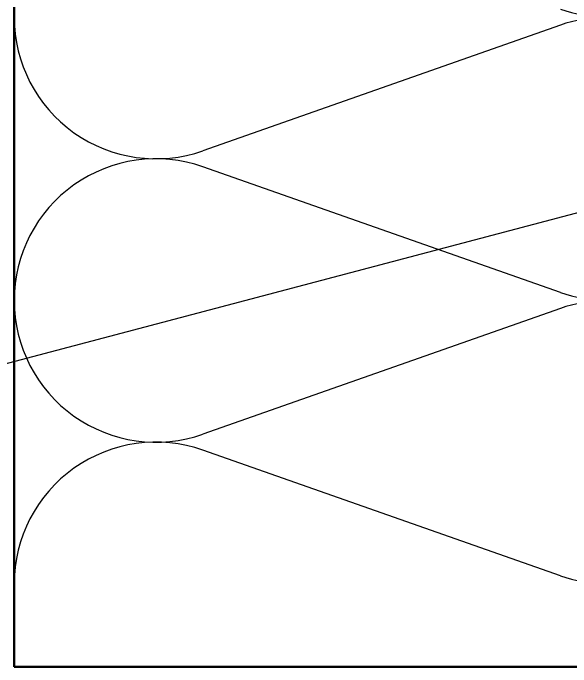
# Model space of a CAD drawing. Header units: inches. Extents: x 0.6 to 46.2, y -1.7 to 21.4.
# Drawn here: x 3.493 to 6.149, y 9.031 to 12.146 of the extents above; entities that cross this region are included whole.
import ezdxf

# ---------------------------------------------------------------- set-up
doc = ezdxf.new("R2010")
doc.units = ezdxf.units.IN
doc.header["$LTSCALE"] = 2
doc.header["$MEASUREMENT"] = 0
for name, color, linetype, lineweight in [('Sketch Geometry (ANSI)', 7, 'Continuous', 25), ('Symbol (ANSI)', 7, 'Continuous', 25), ('Visible (ANSI)', 7, 'Continuous', 50)]:
    doc.layers.add(name, color=color, linetype=linetype, lineweight=lineweight)
doc.styles.add('Note Text (ANSI)', font='tahoma.ttf')
doc.dimstyles.new('Default (ANSI)$7', dxfattribs={"dimscale": 2, "dimtxt": 0.12, "dimasz": 0.098425, "dimexe": 0.125, "dimexo": 0.0625, "dimgap": 0.031496, "dimtad": 0, "dimtih": 1, "dimtoh": 1, "dimrnd": 1e-08, "dimzin": 4, "dimdsep": 46, "dimtxsty": 'Note Text (ANSI)', "dimcen": 0.09, "dimdle": 0.393701, "dimclrd": 256, "dimclre": 256, "dimclrt": 256, "dimadec": 0, "dimazin": 1, "dimtfac": 1, "dimtofl": 0, "dimtmove": 0, "dimatfit": 3, "dimfxl": 1, "dimtolj": 1, "dimtzin": 4, "dimlwd": -1, "dimlwe": -1, "dimarcsym": 0})

msp = doc.modelspace()

# ---------------------------------------------------------------- linework, layer by layer
at = {"layer": 'Sketch Geometry (ANSI)', "color": 150, "true_color": 0x0080ff}
for p, q in [((3.49774, 18.87685), (3.49774, 11.25587)), ((6.09882, 12.08862), (4.39665, 11.49007)), ((6.09882, 10.81507), (4.39665, 11.41362)), ((6.09882, 10.73862), (4.39665, 10.14007)), ((6.09882, 9.46507), (4.39665, 10.06362))]:
    msp.add_line(p, q, dxfattribs=at)
for centre, start, end in [((6.32274, 12.80185), 250.6261, 109.3739), ((4.17274, 12.12685), 70.6261, 180), ((4.17274, 12.12685), 180, 289.3739), ((6.32274, 11.45185), 250.6261, 109.3739), ((4.17274, 10.77685), 70.6261, 180), ((4.17274, 10.77685), 180, 289.3739), ((6.32274, 10.10185), 250.6261, 109.3739), ((4.17274, 9.42685), 70.6261, 180)]:
    msp.add_arc(centre, 0.675, start, end, dxfattribs=at)
at = {"layer": 'Visible (ANSI)', "color": 150, "true_color": 0x0080ff}
for p, q in [((3.49774, 9.03092), (3.49774, 18.87685)), ((6.99774, 9.03092), (3.49774, 9.03092))]:
    msp.add_line(p, q, dxfattribs=at)

# ---------------------------------------------------------------- leaders
at = {"layer": 'Symbol (ANSI)', "annotation_type": 0, "has_hookline": 1, "hookline_direction": 0, "text_width": 1.98995}
msp.add_leader([(2.98774, 10.35155), (13.43895, 13.11608)], dimstyle='Default (ANSI)$7', override={"dimtad": 0}, dxfattribs=at)

doc.saveas('drawing.dxf')
